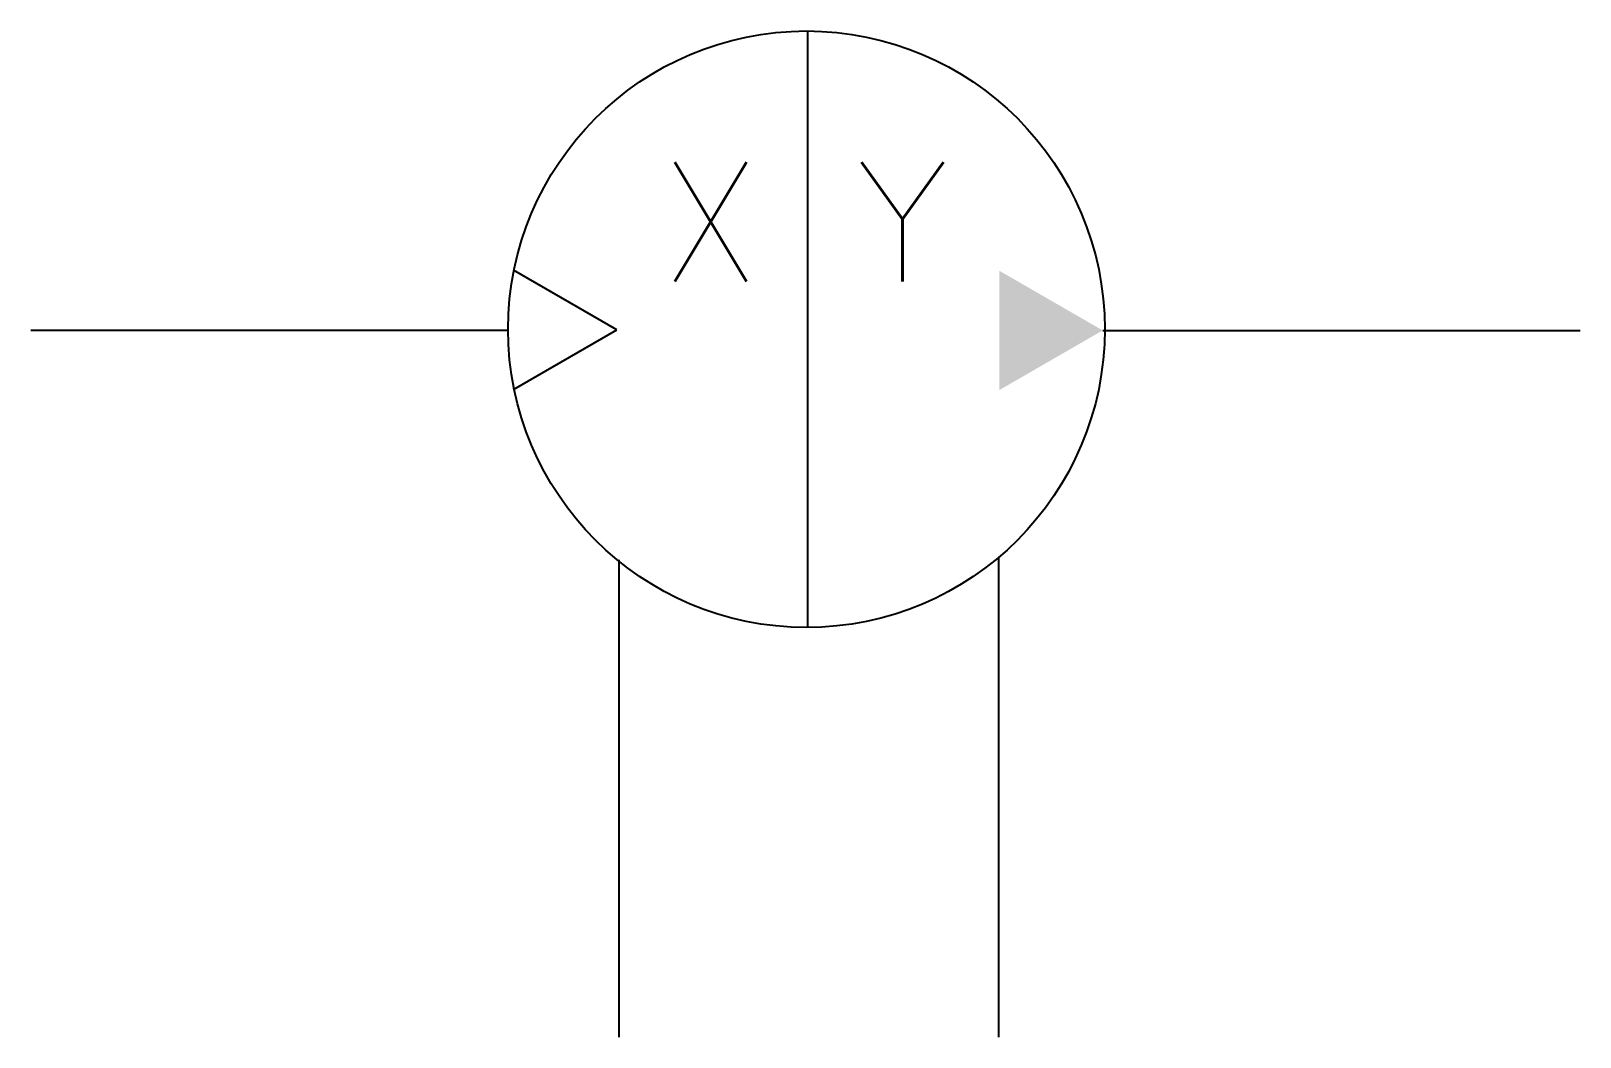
# Model space of a CAD drawing. Extents: x 910.2 to 936.2, y 191.2 to 208.1.
import ezdxf

# ---------------------------------------------------------------- set-up
doc = ezdxf.new("R2010")
doc.units = 0
doc.header["$LTSCALE"] = 5
doc.header["$MEASUREMENT"] = 0
doc.layers.add('11', color=1, linetype='CONTINUOUS')
doc.layers.add('12', color=2, linetype='CONTINUOUS')
doc.styles.add('HZ', font='txt', dxfattribs={"bigfont": 'hztxt'})

msp = doc.modelspace()

# ---------------------------------------------------------------- linework, layer by layer
at = {"layer": '11'}
for p, q in [((923.25, 208.085), (923.25, 198.085)), ((920.055, 203.073), (918.323, 204.073)), ((918.237, 203.065), (910.237, 203.065)), ((918.323, 202.073), (920.055, 203.073)), ((928.2, 203.065), (936.2, 203.065)), ((920.089, 199.219), (920.089, 191.219)), ((926.458, 191.219), (926.458, 199.262))]:
    msp.add_line(p, q, dxfattribs=at)
msp.add_circle((923.234, 203.085), 5, dxfattribs=at)
at = {"layer": '12'}
msp.add_solid([(928.2, 203.065), (926.468, 204.065), (926.468, 202.065)], dxfattribs=at)

# ---------------------------------------------------------------- texts
at = {"layer": '12', "style": 'HZ'}
for s, p in [('X', (920.771, 203.885)), ('Y', (924.073, 203.885))]:
    msp.add_text(s, height=2, dxfattribs=at).set_placement(p)

doc.saveas('drawing.dxf')
